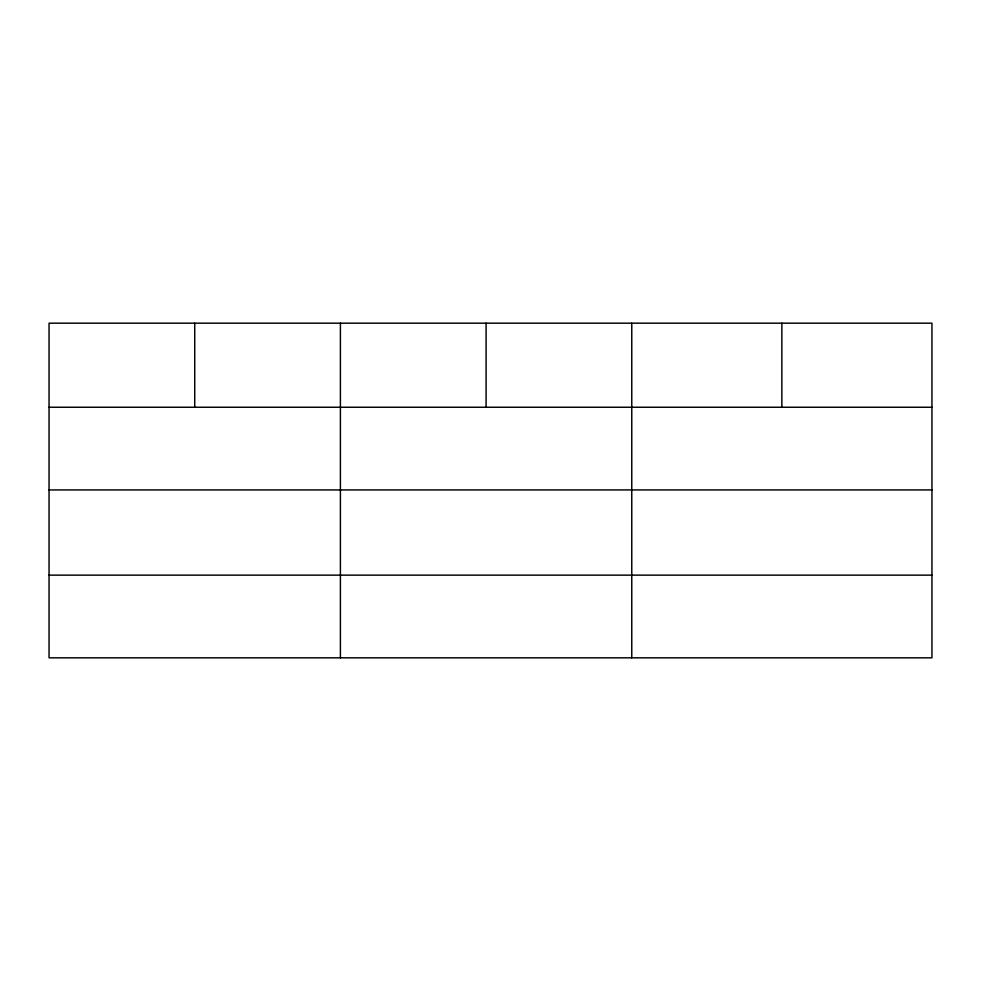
<?xml version="1.0" encoding="UTF-8"?>
<svg xmlns="http://www.w3.org/2000/svg" width="981" height="981" viewBox="0 0 981 981"><rect width="100%" height="100%" fill="white"/><g stroke="black" fill="none" stroke-linecap="round" stroke-linejoin="round"><path stroke-width="1.47" d="M931.95 489.936L931.95 323.178L49.05 323.178L49.05 657.822L931.95 657.822L931.95 489.936L49.05 489.936M49.05 407.25L931.95 407.25M49.05 575.136L931.95 575.136M781.857 323.178L781.857 407.25M631.764 323.178L631.764 657.822M486.086 323.178L486.086 407.25M340.407 323.178L340.407 657.822M194.729 323.178L194.729 407.25"/></g></svg>
